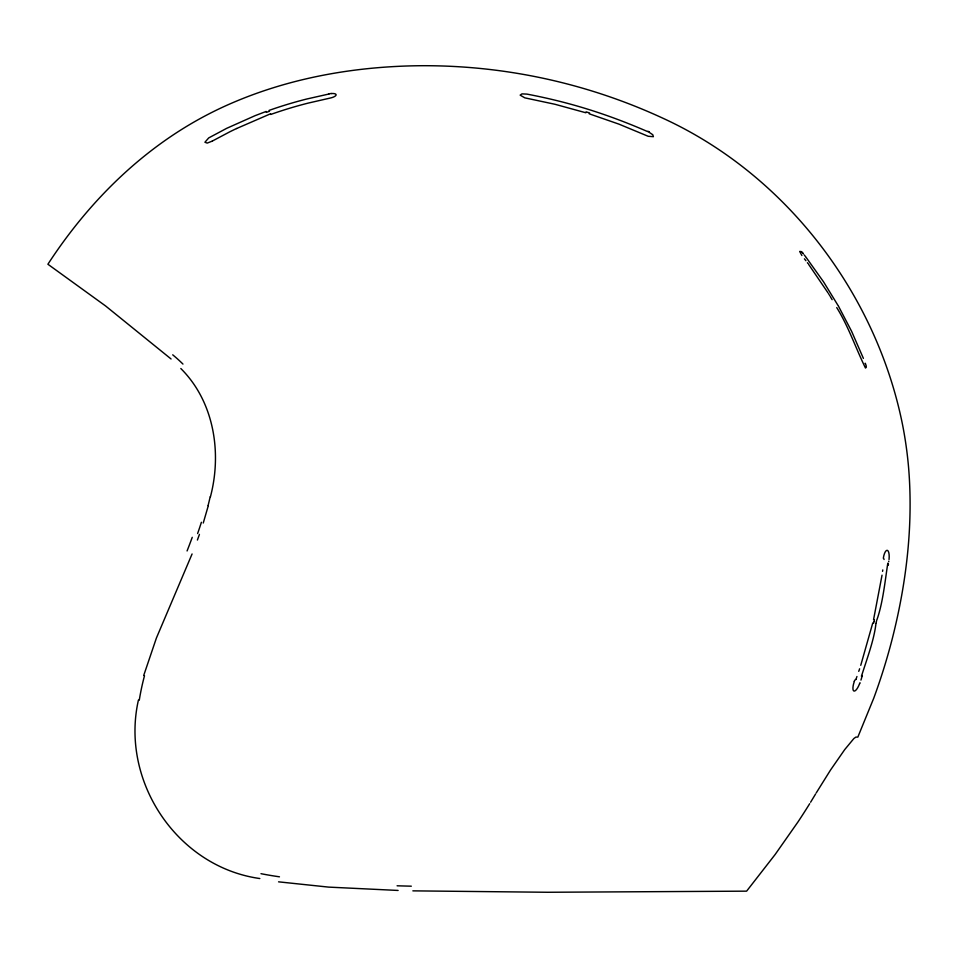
<?xml version="1.0" encoding="UTF-8"?>
<svg xmlns="http://www.w3.org/2000/svg" width="958" height="958" viewBox="0 0 958 958"><rect width="100%" height="100%" fill="white"/><g stroke="black" fill="none" stroke-linecap="round" stroke-linejoin="round"><path stroke-width="1.44" d="M884.078 559.508L883.767 558.634M888.796 561.16L888.725 561.807M888.449 564.094L888.365 564.741M887.743 563.543C884.917 582.201 882.701 603.911 876.702 620.389M882.773 569.938L882.569 571.363M882.031 575.171L873.564 619.622L874.474 619.838M138.431 700.035C120.061 781.189 177.146 866.954 259.822 878.534M210.413 496.867C222.064 452.679 214.089 401.618 180.822 368.519M874.283 620.676L874.127 621.299M876.51 621.215L876.366 621.826M874.031 621.706L873.888 622.329M876.271 622.233L876.079 623.047M208.293 505.692L203.252 523.032M143.712 675.474L156.417 638.004L192.079 553.964M860.751 665.331L872.774 622.951L873.684 623.155M859.613 668.78L859.314 669.642M859.027 670.504L858.739 671.366M861.458 676.252C866.786 659.26 874.115 640.04 875.935 623.658M856.955 676.516L856.727 677.15M856.045 679.078L856.5 677.797M860.943 680.096L862.296 675.618M199.432 534.408L197.408 540.037M854.572 680.563L854.285 681.342M860.021 682.671L859.649 683.689M816.204 792.961L830.526 770.028L844.705 749.611L853.889 738.51L855.865 737.109L857.841 737.085L873.732 698.238A616.054 616.054 0 0 0 892.293 638.627C906.376 583.218 913.285 525.595 908.663 468.462A400.947 400.947 0 0 0 902.424 424.095C875.887 292.909 785.692 174.823 663.666 118.576A568.01 568.01 0 0 0 420.071 65.719C351.622 66.401 282.598 79.047 220.376 108.254A370.435 370.435 0 0 0 183.529 128.288C128.564 162.333 83.035 210.233 47.9 264.24L105.524 305.913L171.063 358.975M815.545 794.074L810.6 802.229M809.678 803.702L808.768 805.175A709.231 709.231 0 0 1 797.966 821.952L775.142 854.5L746.617 891.156L547.665 892.269L412.862 890.856M212.341 141.054L229.657 131.881A366.375 366.064 -21.7 0 1 236.578 128.516M212.197 141.137L207.215 143.089L204.916 142.251L208.712 137.916L226.651 128.348L255.151 115.643L266.132 111.463L266.408 112.361L269.485 111.248L269.126 110.386A422.31 422.286 -22.2 0 1 306.524 99.069L328.977 94.004M236.59 128.528L270.515 113.81M398.109 890.449L328.594 887.108L278.562 881.839M647.776 131.653C607.791 114.277 570.321 102.41 527.367 94.183A19.591 6.514 10.7 0 0 526.768 94.1L521.966 93.884L520.146 95.129L524.804 97.848L555.017 104.29L585.841 112.757L586.116 111.87L588.056 112.481L589.553 112.948L589.266 113.834L618.964 124.145L648.171 136.275L653.404 136.683L652.757 134.719L649.117 132.276M802.696 252.984L803.439 253.918M801.882 255.523L799.655 251.427L801.307 251.595A3.497 1.066 51.8 0 1 801.798 252.014M804.289 254.996L805.534 256.624M804.433 258.816L805.918 260.756M805.929 257.127L823.545 281.832L838.454 306.153M807.39 262.708L807.965 263.486M808.552 264.276L827.664 292.334M828.227 293.232L828.79 294.142M829.353 295.064L829.915 295.974M830.466 296.896L832.143 299.674M838.645 306.488L851.614 331.336L863.398 358.388M836.729 307.59C848.572 326.558 855.745 348.293 865.493 368.04C867.936 367.632 864.164 361.513 865.421 363.633M270.719 114.325L270.767 114.445A416.455 416.383 -16.2 0 1 308.177 103.105L330.115 98.075A6.646 2.144 -11.2 0 0 336.09 95.022A6.646 2.144 -11.2 0 0 331.312 93.561M328.929 93.86A8.634 3.006 -11.3 0 1 331.336 93.477M647.931 131.282A19.22 7.005 24 0 1 649.356 131.941M856.009 679.402A15.771 5.664 -74 0 1 855.027 679.893M861.541 675.893A17.148 5.018 -69.6 0 1 862.092 675.51M883.312 558.274A9.089 2.922 -83.3 0 1 887.276 550.323A9.089 2.922 -83.3 0 1 889.036 559.532M888.162 564.609A19.256 5.976 -80.7 0 1 888.305 564.921M887.994 563.663A18.777 5.221 -85.9 0 1 887.815 563.256M411.317 886.186A596.523 124.839 2.4 0 1 397.091 885.791M279.461 876.81A349.179 328.307 -8 0 1 260.971 873.684M139.269 700.214A242.182 227.214 68.6 0 1 144.502 675.737M192.247 537.318A394.935 255.834 -75.6 0 1 187.073 550.958M201.396 522.278A297.782 212.436 -76.8 0 1 197.611 533.546M210.173 496.819A205.515 158.238 -77.5 0 1 208.054 505.632M172.715 354.819A203.982 143.161 88.2 0 1 182.954 364.076M859.577 683.665A9.041 2.838 -70.4 0 1 853.889 691.017A9.041 2.838 -70.4 0 1 854.32 681.485M802.085 252.265A3.664 1.15 51.8 0 1 802.708 252.972"/></g></svg>
